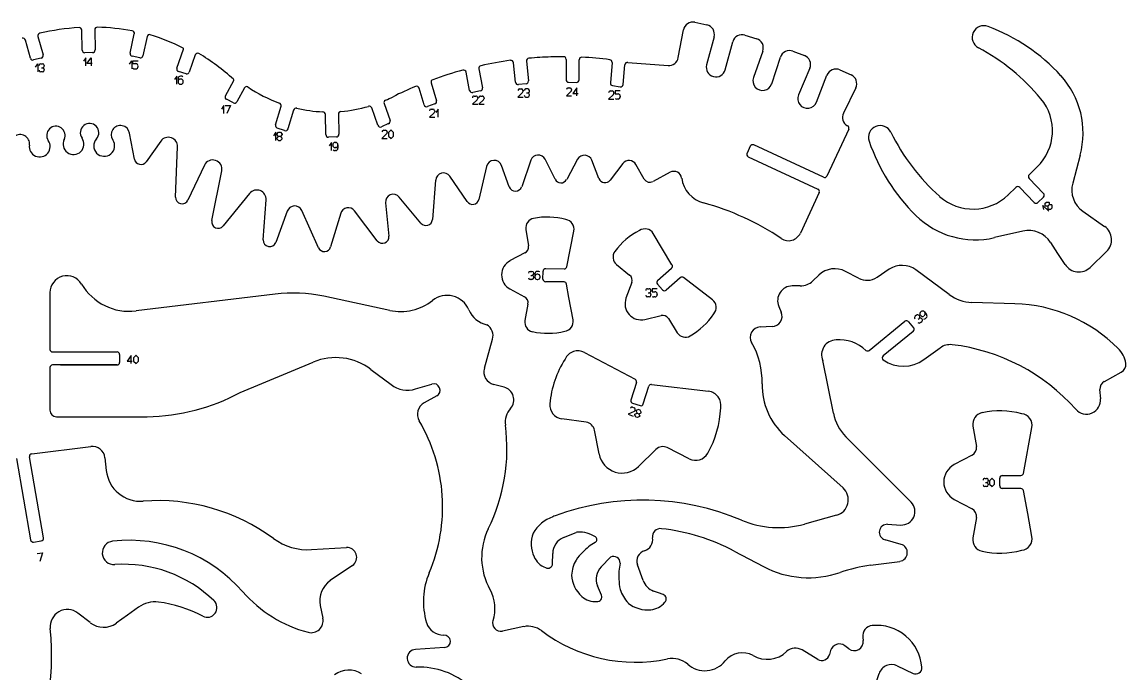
# Model space of a CAD drawing. Extents: x 10726 to 11229, y 401 to 798.
# Drawn here: x 10968.2 to 11222.1, y 643.9 to 794.1 of the extents above; entities that cross this region are included whole.
import ezdxf

# ---------------------------------------------------------------- set-up
doc = ezdxf.new("R2010")
doc.units = 0
doc.header["$MEASUREMENT"] = 0
doc.layers.add('CYAN', color=4, linetype='CONTINUOUS')

msp = doc.modelspace()

# ---------------------------------------------------------------- linework, layer by layer
at = {"layer": 'CYAN'}
for p, q in [((11122.97, 794), (11125.73, 793.4)), ((10970.13, 785.74), (10968.96, 789.92)), ((10971.85, 790.73), (10973.03, 786.49)), ((10982.02, 787.58), (10981.93, 792.2)), ((10984.93, 792.26), (10985.02, 787.63)), ((10993.04, 786.89), (10994.02, 791.36)), ((10996.95, 790.7), (10995.98, 786.28)), ((11119.16, 785.87), (11120.33, 792.23)), ((11127.38, 790.67), (11125.67, 784.21)), ((11134.49, 791.06), (11137.19, 790.22)), ((11003.8, 783.46), (11005.34, 787.82)), ((11129.96, 783.07), (11131.7, 789.53)), ((11138.6, 787.37), (11136.44, 781.27)), ((11145.53, 787.34), (11148.17, 786.37)), ((10972.6, 785.75), (10970.85, 785.32)), ((10982.86, 785.83), (10982.32, 785.03)), ((10984.42, 787.01), (10982.62, 787)), ((10982.86, 783.95), (10982.86, 785.83)), ((10983.13, 784.49), (10984.06, 785.83)), ((10984.06, 785.83), (10984.06, 783.95)), ((10992.88, 784.34), (10993.42, 785.14)), ((10993.42, 785.14), (10993.42, 783.26)), ((10995.28, 785.81), (10993.51, 786.17)), ((10993.68, 784.47), (10993.68, 785.14)), ((10993.68, 785.14), (10994.89, 785.14)), ((11008.05, 786.47), (11006.66, 782.54)), ((11081.72, 780.19), (11081.27, 784.7)), ((11084.24, 785.06), (11084.69, 780.49)), ((11093.36, 785.47), (11093.33, 780.8)), ((11096.33, 780.74), (11096.36, 785.36)), ((11103.92, 784.73), (11103.53, 780.07)), ((11107.58, 784.76), (11116.82, 784.04)), ((11140.64, 779.83), (11142.65, 785.96)), ((10971.3, 783.65), (10971.84, 784.45)), ((10971.84, 784.45), (10971.84, 782.57)), ((10972.51, 784.45), (10972.91, 784.45)), ((10972.91, 782.57), (10972.51, 782.57)), ((10972.64, 783.51), (10972.91, 783.51)), ((10973.31, 784.05), (10973.31, 783.91)), ((10973.31, 783.11), (10973.31, 782.98)), ((10984.33, 784.49), (10983.13, 784.49)), ((10994.36, 784.47), (10993.68, 784.47)), ((10994.09, 783.26), (10994.36, 783.26)), ((10994.89, 783.8), (10994.89, 783.93)), ((11005.92, 782.15), (11004.2, 782.69)), ((11071.16, 778.27), (11070.34, 782.53)), ((11073.24, 783.31), (11074.09, 778.9)), ((11106.5, 779.69), (11106.89, 784.22)), ((11149.43, 783.43), (11146.82, 777.26)), ((11156.33, 783.04), (11158.91, 781.91)), ((11003.81, 781.6), (11003.27, 780.79)), ((11003.81, 779.72), (11003.81, 781.6)), ((11004.08, 781.06), (11004.08, 780.26)), ((11004.83, 781.6), (11004.61, 781.6)), ((11004.75, 780.92), (11004.61, 780.92)), ((11004.61, 779.72), (11004.75, 779.72)), ((11005.28, 780.26), (11005.28, 780.39)), ((11014.96, 777.1), (11016.89, 780.62)), ((11062.31, 780.05), (11063.54, 775.95)), ((11084.15, 779.84), (11082.38, 779.65)), ((11093.93, 780.2), (11095.73, 780.14)), ((11150.93, 775.6), (11153.36, 781.82)), ((11019.35, 778.88), (11017.61, 775.7)), ((11060.69, 774.98), (11059.53, 778.85)), ((11073.64, 778.19), (11071.88, 777.8)), ((11083.31, 777.83), (11082.26, 776.79)), ((11082.65, 778.67), (11083.07, 778.67)), ((11083.46, 778.27), (11083.46, 778.13)), ((11084.54, 778.67), (11084.12, 778.67)), ((11084.27, 777.73), (11084.54, 777.73)), ((11084.93, 778.13), (11084.93, 778.27)), ((11084.93, 777.2), (11084.93, 777.33)), ((11094.47, 778.07), (11093.42, 777.03)), ((11093.42, 777.03), (11094.62, 777.03)), ((11093.81, 778.91), (11094.23, 778.91)), ((11094.62, 778.5), (11094.62, 778.37)), ((11095.82, 778.91), (11094.89, 777.57)), ((11094.89, 777.57), (11096.09, 777.57)), ((11095.82, 777.03), (11095.82, 778.91)), ((11104.22, 777.35), (11103.14, 776.32)), ((11103.56, 778.19), (11103.95, 778.19)), ((11104.04, 779.42), (11105.81, 779.15)), ((11104.34, 777.79), (11104.34, 777.66)), ((11105.81, 778.19), (11104.61, 778.19)), ((11104.61, 778.19), (11104.61, 777.52)), ((11104.61, 777.52), (11105.3, 777.52)), ((11159.99, 778.91), (11157.17, 773.1)), ((11014.65, 774.83), (11014.11, 774.03)), ((11014.65, 772.96), (11014.65, 774.83)), ((11014.92, 774.83), (11016.12, 774.83)), ((11016.81, 775.45), (11015.21, 776.27)), ((11016.12, 774.83), (11015.32, 772.96)), ((11026.52, 770.39), (11027.78, 774.65)), ((11051.46, 775.28), (11052.84, 771.41)), ((11063.17, 775.21), (11061.48, 774.59)), ((11072.87, 776.16), (11071.8, 775.13)), ((11071.8, 775.13), (11073.01, 775.13)), ((11072.21, 777), (11072.61, 777)), ((11073.01, 776.6), (11073.01, 776.47)), ((11074.35, 776.16), (11073.28, 775.13)), ((11073.28, 775.13), (11074.48, 775.13)), ((11073.68, 777), (11074.08, 777)), ((11074.48, 776.6), (11074.48, 776.47)), ((11082.26, 776.79), (11083.46, 776.79)), ((11084.12, 776.79), (11084.54, 776.79)), ((11103.14, 776.32), (11104.34, 776.32)), ((11105.3, 776.32), (11105.03, 776.32)), ((11105.81, 776.99), (11105.81, 776.85)), ((11030.66, 773.79), (11029.37, 769.46)), ((11038.08, 768.13), (11037.98, 772.81)), ((11040.98, 772.87), (11041.08, 768.21)), ((11050.05, 770.29), (11048.63, 774.28)), ((11062.98, 773.19), (11061.91, 772.15)), ((11061.91, 772.15), (11063.12, 772.15)), ((11062.31, 774.03), (11062.71, 774.03)), ((11063.12, 773.63), (11063.12, 773.49)), ((11063.92, 774.03), (11063.38, 773.22)), ((11063.92, 772.15), (11063.92, 774.03)), ((11028.6, 769.06), (11026.9, 769.65)), ((11052.51, 770.66), (11050.86, 769.94)), ((10994.03, 762.49), (10992.91, 768.5)), ((11026.55, 768.67), (11026.01, 767.87)), ((11026.55, 766.8), (11026.55, 768.67)), ((11026.81, 768.27), (11027.22, 768.67)), ((11026.81, 768.14), (11026.81, 768.27)), ((11027.22, 767.73), (11026.81, 768.14)), ((11027.22, 767.73), (11026.81, 767.33)), ((11026.81, 767.33), (11026.81, 767.2)), ((11026.81, 767.2), (11027.22, 766.8)), ((11027.22, 768.67), (11027.62, 768.67)), ((11027.62, 767.73), (11027.22, 767.73)), ((11027.62, 768.67), (11028.02, 768.27)), ((11028.02, 768.14), (11027.62, 767.73)), ((11028.02, 767.33), (11027.62, 767.73)), ((11027.62, 766.8), (11028.02, 767.2)), ((11028.02, 768.27), (11028.02, 768.14)), ((11028.02, 767.2), (11028.02, 767.33)), ((11040.5, 767.6), (11038.7, 767.54)), ((11052.06, 768.31), (11050.99, 767.27)), ((11050.99, 767.27), (11052.2, 767.27)), ((11051.39, 769.15), (11051.79, 769.15)), ((11052.2, 768.75), (11052.2, 768.61)), ((11053, 769.15), (11052.46, 768.61)), ((11052.46, 768.61), (11052.46, 767.81)), ((11052.46, 767.81), (11053.13, 767.27)), ((11053.13, 769.15), (11053, 769.15)), ((11053.67, 768.61), (11053.13, 769.15)), ((11053.13, 767.27), (11053.67, 767.81)), ((11053.67, 767.81), (11053.67, 768.61)), ((11158.37, 769.4), (11153.33, 758.6)), ((11000.13, 766.65), (10996.72, 761.89)), ((11003.51, 753.76), (11003.98, 765.33)), ((11027.22, 766.8), (11027.62, 766.8)), ((11039.4, 766.34), (11038.86, 765.54)), ((11039.4, 764.47), (11039.4, 766.34)), ((11039.67, 765.67), (11039.67, 765.81)), ((11040.33, 764.47), (11040.15, 764.47)), ((11040.2, 766.34), (11040.33, 766.34)), ((11040.33, 765.14), (11040.2, 765.14)), ((11040.87, 765.81), (11040.87, 765)), ((11135.72, 765.46), (11134.97, 763.83)), ((11152.55, 758.31), (11136.53, 765.75)), ((11085.23, 762.24), (11083.13, 756.13)), ((11090.81, 757.86), (11088.53, 762.45)), ((11096, 762.47), (11093.48, 757.81)), ((11100.89, 758.02), (11099.27, 762.25)), ((11135.27, 763.03), (11151.29, 755.59)), ((11211.6, 763.43), (11209.89, 756.95)), ((11010.13, 761.08), (11006.37, 753.06)), ((11011.85, 748.36), (11014.14, 759.76)), ((11075.05, 760.81), (11073.29, 753.22)), ((11080.28, 756.11), (11078.49, 761.02)), ((11106.41, 761.47), (11103.47, 757.65)), ((11111.33, 757.91), (11109.41, 761.27)), ((11117.3, 759.47), (11113.34, 757.33)), ((11199.87, 758.9), (11201.67, 760.64)), ((11063.34, 757.67), (11062.6, 748.58)), ((11070.59, 752.71), (11066.63, 758.54)), ((11203.2, 754.6), (11199.87, 758.05)), ((11020.54, 754.6), (11014.48, 747.12)), ((11151.56, 754.79), (11147.24, 745.45)), ((11195.04, 754.25), (11196.84, 755.99)), ((11195.04, 754.25), (11195.18, 754.38)), ((11197.71, 755.97), (11201.04, 752.52)), ((11023.67, 743.94), (11024.32, 753.11)), ((11051.8, 752.43), (11052.59, 744.76)), ((11059.96, 747.75), (11054.98, 753.76)), ((11201.88, 752.5), (11203.17, 753.75)), ((11203.26, 750.9), (11203.05, 751.84)), ((11203.05, 751.84), (11204.4, 750.52)), ((11203.53, 752.32), (11203.83, 752.6)), ((11203.53, 751.75), (11203.53, 752.32)), ((11203.62, 751.65), (11203.53, 751.75)), ((11204.19, 751.65), (11203.62, 751.65)), ((11203.83, 752.6), (11204.4, 752.6)), ((11204.49, 751.94), (11204.19, 751.65)), ((11204.19, 751.65), (11204.19, 751.09)), ((11204.4, 752.6), (11204.49, 752.5)), ((11204.49, 752.5), (11204.49, 751.94)), ((11205.06, 751.94), (11204.49, 751.94)), ((11205.15, 751.84), (11205.06, 751.94)), ((11205.15, 751.27), (11205.15, 751.84)), ((11029.2, 750.51), (11026.57, 743.32)), ((11036.37, 742.08), (11032.53, 750.63)), ((11041.5, 750.01), (11039.18, 742.27)), ((11049.9, 743.7), (11044.66, 750.59)), ((11204.19, 751.09), (11204.28, 750.99)), ((11204.28, 750.99), (11204.85, 750.99)), ((11204.85, 750.99), (11205.15, 751.27)), ((11212.23, 750.48), (11217.24, 746.98)), ((11084.09, 746.32), (11084.69, 742.49)), ((11093.51, 737.71), (11095.16, 745.94)), ((11115.55, 741.77), (11113.39, 745.37)), ((11198.43, 745.91), (11191.92, 744.41)), ((11117.71, 738.17), (11115.55, 741.77)), ((11206.5, 740.77), (11204.82, 743.33)), ((11083.88, 740.88), (11080.49, 739.11)), ((11208.15, 738.22), (11206.5, 740.77)), ((11217.69, 741.2), (11213.91, 737.56)), ((11085.08, 736.65), (11085.47, 736.65)), ((11086.91, 736.65), (11086.7, 736.65)), ((11088.02, 734.87), (11088.05, 736.67)), ((11088.65, 737.27), (11092.91, 737.22)), ((11104.96, 738.22), (11107.96, 735.79)), ((11114.41, 734.58), (11117.59, 737.41)), ((11160.62, 735.06), (11157.62, 736.65)), ((11167.7, 737.15), (11164.88, 735.27)), ((11181.47, 731.32), (11173.79, 736.99)), ((11085.47, 734.78), (11085.08, 734.78)), ((11085.2, 735.71), (11085.47, 735.71)), ((11085.89, 736.25), (11085.89, 736.11)), ((11085.89, 735.31), (11085.89, 735.18)), ((11086.16, 736.11), (11086.16, 735.31)), ((11086.82, 735.98), (11086.7, 735.98)), ((11086.7, 734.78), (11086.82, 734.78)), ((11087.36, 735.31), (11087.36, 735.44)), ((11092.88, 734.22), (11088.62, 734.27)), ((11108.44, 734.05), (11107.12, 730.46)), ((11119.57, 735.17), (11116.39, 732.33)), ((11127.01, 730.08), (11120.35, 735.2)), ((11151.47, 735.78), (11150.09, 734.46)), ((10974.62, 731.74), (10974.62, 718.69)), ((11026.4, 731.41), (10994.42, 727.54)), ((11080.43, 732.59), (11083.79, 730.75)), ((11094.01, 730.66), (11093.45, 733.73)), ((11112.04, 732.63), (11112.46, 732.63)), ((11112.19, 731.7), (11112.46, 731.7)), ((11112.85, 732.23), (11112.85, 732.1)), ((11114.32, 732.63), (11113.12, 732.63)), ((11113.12, 732.63), (11113.12, 731.96)), ((11113.12, 731.96), (11113.78, 731.96)), ((11114.32, 731.43), (11114.32, 731.29)), ((11115.55, 732.38), (11114.35, 733.73)), ((11147.21, 733.29), (11145.38, 733.29)), ((11052.77, 727.66), (11037.59, 730.91)), ((11084.57, 729.12), (11083.88, 725.31)), ((11094.95, 725.47), (11094.01, 730.66)), ((11112.46, 730.76), (11112.04, 730.76)), ((11112.85, 731.29), (11112.85, 731.16)), ((11113.78, 730.76), (11113.51, 730.76)), ((11196.59, 729.19), (11186.72, 729.49)), ((11111.47, 725.59), (11115.19, 726.48)), ((11142.29, 728.59), (11142.86, 727.25)), ((11173.97, 726.55), (11173.67, 726.3)), ((11174.63, 726.38), (11174.54, 726.49)), ((11174.93, 726.45), (11174.84, 726.55)), ((11174.93, 727.31), (11175.02, 727.39)), ((11175.77, 726.46), (11175.68, 726.37)), ((11175.77, 727.31), (11176.28, 726.69)), ((11116.87, 725.8), (11118.91, 722.52)), ((11140.76, 723.94), (11138, 723.83)), ((11163.08, 718.45), (11171.3, 725.15)), ((11172.14, 725.06), (11173.28, 723.67)), ((11174.36, 725.65), (11174.57, 725.82)), ((11174.84, 724.84), (11175.17, 725.09)), ((11175.23, 725.66), (11175.14, 725.76)), ((11176.19, 725.93), (11176.04, 725.82)), ((11173.19, 722.82), (11166.29, 717.19)), ((11074.55, 714.32), (11076.44, 721)), ((11175.68, 716.33), (11179.4, 719.03)), ((10975.22, 718.09), (10990.04, 718.09)), ((10977.01, 718.09), (10990.04, 718.09)), ((10990.64, 717.49), (10990.64, 715.69)), ((10993.28, 717.3), (10992.35, 715.96)), ((10993.28, 715.42), (10993.28, 717.3)), ((10994.36, 717.3), (10993.82, 716.76)), ((10993.82, 716.76), (10993.82, 715.96)), ((10994.48, 717.3), (10994.36, 717.3)), ((10995.02, 716.76), (10994.48, 717.3)), ((10995.02, 715.96), (10995.02, 716.76)), ((11097.59, 717.97), (11103.41, 714.88)), ((11154.89, 703.99), (11152.43, 716.1)), ((10974.62, 714.49), (10974.62, 704.68)), ((10990.04, 715.09), (10975.22, 715.09)), ((10977.01, 715.09), (10990.04, 715.09)), ((10992.35, 715.96), (10993.55, 715.96)), ((10993.82, 715.96), (10994.48, 715.42)), ((10994.48, 715.42), (10995.02, 715.96)), ((11018.39, 708.77), (11035.16, 715.75)), ((11048.45, 714.05), (11053.07, 710.56)), ((11103.41, 714.88), (11109.24, 711.8)), ((11109.53, 711.09), (11108.25, 707.02)), ((11217.17, 711.31), (11221.07, 713.43)), ((11058.74, 709.56), (11062.43, 710.7)), ((11079.08, 709.98), (11076.68, 710.6)), ((11111.11, 706.12), (11112.39, 710.19)), ((11113.03, 710.61), (11126.12, 709.03)), ((11216.33, 707.33), (11216.15, 709.45)), ((11063.6, 707.95), (11060.7, 706.37)), ((11108.65, 706.27), (11110.36, 705.73)), ((11108.97, 704.35), (11107.61, 703.74)), ((11107.61, 703.74), (11108.75, 703.32)), ((11108.63, 705.36), (11109.01, 705.22)), ((11109.13, 703.61), (11109.18, 703.74)), ((11109.37, 703.09), (11109.13, 703.61)), ((11109.18, 703.74), (11109.7, 703.98)), ((11109.25, 704.71), (11109.2, 704.58)), ((11109.5, 704.62), (11109.46, 704.49)), ((11109.46, 704.49), (11109.7, 703.98)), ((11110.02, 704.86), (11109.5, 704.62)), ((11109.7, 703.98), (11110.07, 703.84)), ((11110.39, 704.72), (11110.02, 704.86)), ((11110.07, 703.84), (11110.59, 704.08)), ((11110.07, 703.84), (11110.31, 703.32)), ((11110.63, 704.2), (11110.39, 704.72)), ((11110.59, 704.08), (11110.63, 704.2)), ((10976.12, 703.18), (10996.97, 703.18)), ((11097.98, 701.89), (11092.38, 702.67)), ((11109.75, 702.96), (11109.37, 703.09)), ((11110.27, 703.2), (11109.75, 702.96)), ((11110.31, 703.32), (11110.27, 703.2)), ((11186.95, 701.01), (11187.73, 696.33)), ((11100.93, 694.59), (11099.89, 700.07)), ((11143.61, 698.83), (11157.05, 686.77)), ((11165.19, 691.04), (11157.68, 698.58)), ((11198.56, 690.13), (11200.51, 700.68)), ((10970.41, 694.6), (10984, 696.31)), ((11121.67, 693.49), (11116.63, 696.05)), ((10966.93, 693.59), (10970.17, 674.79)), ((10973.14, 675.31), (10969.9, 693.91)), ((10987.24, 693.74), (10987.42, 692.27)), ((11114.02, 695.65), (11110.03, 691.74)), ((11186.74, 694.35), (11182.63, 692.14)), ((10987.42, 692.27), (10987.57, 690.8)), ((11172.71, 683.51), (11165.19, 691.04)), ((11189.65, 688.95), (11190.07, 688.95)), ((11190.46, 688.55), (11190.46, 688.42)), ((11191.27, 688.95), (11190.73, 688.42)), ((11190.73, 688.42), (11190.73, 687.61)), ((11191.39, 688.95), (11191.27, 688.95)), ((11191.93, 688.42), (11191.39, 688.95)), ((11191.93, 687.61), (11191.93, 688.42)), ((11193.1, 687.24), (11193.1, 689.04)), ((11193.7, 689.64), (11197.96, 689.64)), ((11190.07, 687.08), (11189.65, 687.08)), ((11189.8, 688.02), (11190.07, 688.02)), ((11190.46, 687.61), (11190.46, 687.48)), ((11190.73, 687.61), (11191.39, 687.08)), ((11191.39, 687.08), (11191.93, 687.61)), ((11197.96, 686.64), (11193.7, 686.64)), ((11199.53, 680.88), (11198.56, 686.15)), ((11182.63, 684.14), (11186.74, 681.93)), ((11200.51, 675.6), (11199.53, 680.88)), ((11155.55, 680.48), (11148.17, 678.43)), ((11167.31, 678.4), (11170.34, 678.23)), ((11187.73, 679.95), (11186.95, 675.27)), ((11092.76, 675.35), (11095.64, 676.5)), ((10970.86, 674.3), (10972.63, 674.61)), ((11034.79, 672.56), (11042.8, 673.03)), ((11170.4, 673.78), (11166.71, 674.85)), ((10971.67, 671.65), (10972.87, 671.8)), ((10972.87, 671.8), (10972.3, 669.84)), ((11090.24, 669.32), (11090.27, 671.7)), ((11101.4, 668.59), (11103.56, 670.81)), ((11132.03, 672.23), (11138.78, 668.65)), ((11044.21, 668.94), (11039.11, 665.43)), ((11111.06, 665.45), (11109.77, 669.1)), ((11163.41, 668.97), (11170.13, 669.87)), ((11101.49, 662.05), (11100.56, 664.24)), ((11114.6, 662.62), (11113.46, 663.02)), ((11115.71, 662.22), (11114.6, 662.62)), ((10983.88, 655.75), (10981.06, 657.95)), ((10995.01, 659.33), (10992.45, 657.48)), ((11036.8, 659.69), (11037.4, 656.76)), ((10992.45, 657.48), (10989.88, 655.64)), ((11083.61, 654.83), (11078.69, 653.82)), ((11158.37, 649.72), (11157.44, 650.43)), ((11161.58, 652.36), (11161.67, 651.63)), ((11065.4, 650.01), (11058.71, 649.59)), ((11151.26, 647.29), (11147.63, 649.46)), ((11154.2, 649.31), (11153.96, 648.41)), ((11169.53, 645.81), (11173.16, 644.08)), ((11164.46, 641.31), (11165.36, 644.03))]:
    msp.add_line(p, q, dxfattribs=at)
for centre, radius, start, end in [((10984.39, 740.3), 52.58, 93.3687, 103.3026), ((10981.33, 792.19), 0.6, 0.8292, 92.8311), ((10985.52, 792.27), 0.59, 86.9724, 181.0568), ((10984.4, 740.3), 52.56, 79.9802, 88.7393), ((11122.5, 791.85), 2.2, 77.6516, 170.0286), ((11125.25, 791.25), 2.21, 344.6236, 77.5065), ((11189.47, 790.52), 2.7, 69.3681, 241.9553), ((11175.04, 752.3), 43.55, 42.4787, 69.3205), ((10968.39, 789.75), 0.601, 15.6189, 107.699), ((10972.43, 790.88), 0.6, 103.339, 195.146), ((10993.44, 791.48), 0.6, 348.4343, 79.6124), ((10997.54, 790.57), 0.601, 75.3672, 167.381), ((10981.57, 741.12), 52.56, 63.2334, 72.1393), ((11133.83, 788.96), 2.2, 72.5426, 165.221), ((11136.51, 788.12), 2.21, 340.1972, 72.3063), ((10982.62, 787.6), 0.6, 181.1513, 270.0075), ((10984.41, 787.63), 0.611, 270.988, 0.1461), ((11005.15, 787.88), 0.199, 341.6714, 63.1568), ((11144.75, 785.28), 2.21, 69.3469, 161.8572), ((11165.58, 745.76), 48.04, 39.6359, 61.9013), ((10970.72, 785.91), 0.605, 196.1909, 283.2987), ((10972.46, 786.32), 0.593, 283.7378, 16.1257), ((10993.63, 786.76), 0.604, 167.7738, 258.6089), ((10995.39, 786.41), 0.602, 259.3865, 347.5366), ((11008.62, 786.28), 0.601, 68.3031, 160.7496), ((10981.54, 741.9), 52.58, 47.8241, 58.7185), ((11092.56, 699.06), 87.02, 97.9191, 102.5188), ((11080.66, 784.64), 0.607, 5.8024, 98.1024), ((11084.84, 785.12), 0.603, 95.7113, 185.7095), ((11092.5, 698.87), 87.19, 91.753, 95.0793), ((11092.5, 698.88), 87.19, 89.8285, 91.7526), ((11092.76, 785.47), 0.6, 0.0008, 90.0008), ((11096.96, 785.36), 0.6, 87.1709, 180.0341), ((11092.49, 698.84), 87.23, 82.809, 87.0435), ((11103.32, 784.8), 0.595, 354.0681, 82.0829), ((11107.48, 784.17), 0.595, 80.5927, 175.5011), ((11116.97, 786.26), 2.22, 265.9731, 349.8074), ((11147.39, 784.29), 2.21, 336.9439, 69.453), ((10972.51, 784.05), 0.402, 90.0013, 180.0013), ((10972.51, 782.98), 0.402, 180, 270), ((10972.91, 784.05), 0.402, 0, 90), ((10972.91, 783.91), 0.402, 269.9987, 359.9987), ((10972.91, 783.11), 0.402, 0.0013, 90.0013), ((10972.91, 782.98), 0.402, 269.9987, 359.9987), ((10994.05, 783.82), 0.553, 228.8968, 273.9778), ((10994.35, 783.94), 0.536, 359.8391, 89.8391), ((10994.35, 783.8), 0.536, 270.1609, 0.1609), ((11004.37, 783.26), 0.6, 161.0034, 253.7206), ((11006.1, 782.73), 0.597, 253.2586, 341.3509), ((11092.49, 698.93), 87.12, 105.2379, 110.0155), ((11069.76, 782.41), 0.596, 11.015, 106.0518), ((11073.83, 783.42), 0.597, 102.2718, 191.1469), ((11127.81, 783.65), 2.22, 165.3734, 344.8635), ((11155.42, 781.01), 2.22, 65.93, 158.4686), ((11004.61, 781.06), 0.535, 90.16, 180.1619), ((11004.61, 780.39), 0.534, 90, 180), ((11004.61, 780.26), 0.534, 180, 270), ((11004.75, 780.39), 0.535, 0.159, 90.1609), ((11004.75, 780.26), 0.535, 269.84, 359.84), ((11004.85, 781.08), 0.523, 47.7816, 92.6198), ((11016.72, 780.71), 0.198, 333.1819, 49.4379), ((11062.88, 780.23), 0.594, 110.4572, 197.1652), ((11082.32, 780.25), 0.603, 185.7104, 275.7104), ((11084.09, 780.43), 0.598, 275.3249, 5.3249), ((11093.94, 780.81), 0.609, 180.8587, 269.1413), ((11095.74, 780.74), 0.591, 269.138, 359.9955), ((11104.12, 780), 0.594, 173.956, 262.1969), ((11105.89, 779.74), 0.604, 261.6368, 355.3768), ((11138.53, 780.53), 2.22, 160.4872, 341.6638), ((11158, 779.89), 2.21, 333.6526, 65.945), ((11192.69, 768.52), 19.59, 344.9404, 42.3564), ((11015.49, 776.8), 0.607, 151.0473, 242.3129), ((11019.87, 778.59), 0.597, 64.3768, 151.0319), ((11038.77, 806.37), 33.01, 235.6234, 249.876), ((11092.46, 698.94), 87.1, 112.788, 116.539), ((11058.96, 778.69), 0.598, 16.3056, 113.3137), ((11071.75, 778.39), 0.603, 191.3323, 282.2849), ((11073.5, 778.78), 0.603, 283.6217, 11.0552), ((11082.65, 778.27), 0.396, 90.8678, 180.8678), ((11083.06, 778.27), 0.396, 359.1322, 89.1322), ((11083.05, 778.14), 0.406, 309.032, 358.2911), ((11084.12, 778.27), 0.396, 90.8678, 180.8678), ((11084.12, 777.19), 0.396, 179.1322, 269.1322), ((11084.53, 778.27), 0.396, 359.1322, 89.1322), ((11084.53, 778.13), 0.396, 270.869, 0.8691), ((11084.53, 777.33), 0.396, 359.1322, 89.1322), ((11084.53, 777.19), 0.396, 270.8678, 0.8678), ((11093.81, 778.51), 0.396, 90.8678, 180.8678), ((11094.22, 778.51), 0.396, 359.1322, 89.1322), ((11094.21, 778.38), 0.409, 309.2767, 358.4925), ((11103.55, 777.78), 0.411, 88.7447, 178.7472), ((11103.94, 777.8), 0.396, 359.1297, 89.1322), ((11103.94, 777.64), 0.392, 313.8186, 3.3575), ((11105.28, 777), 0.524, 358.5228, 88.5228), ((11148.86, 776.4), 2.22, 157.177, 338.6444), ((11017.08, 775.98), 0.601, 243.2894, 331.3715), ((11027.21, 774.82), 0.594, 343.4034, 70.2927), ((11038.78, 806.38), 33.02, 274.7815, 286.0373), ((11048.07, 774.08), 0.594, 19.7082, 106.598), ((11052.02, 775.49), 0.594, 113.7681, 200.2778), ((11038.73, 806.3), 32.96, 293.3335, 296.7118), ((11061.27, 775.16), 0.608, 197.2644, 290.3029), ((11062.96, 775.77), 0.604, 290.368, 16.5008), ((11072.2, 776.6), 0.4, 89.7848, 179.7874), ((11072.61, 776.6), 0.4, 0.2126, 90.2152), ((11072.61, 776.47), 0.402, 310.4922, 0.0277), ((11073.68, 776.6), 0.4, 89.7848, 179.7874), ((11074.08, 776.6), 0.4, 0.2126, 90.2152), ((11074.08, 776.46), 0.403, 311.1194, 0.3331), ((11104.98, 776.89), 0.575, 229.6401, 274.7224), ((11105.28, 776.84), 0.524, 271.4772, 1.4772), ((11193.61, 769.01), 11.62, 313.9286, 39.5366), ((11031.23, 773.62), 0.596, 76.4977, 163.5626), ((11038.76, 806.37), 33.01, 257.0612, 267.6374), ((11037.39, 772.79), 0.594, 1.447, 88.5548), ((11041.58, 772.88), 0.603, 94.8108, 180.808), ((11062.31, 773.63), 0.402, 90, 180), ((11062.71, 773.63), 0.402, 0, 90), ((11062.72, 773.49), 0.401, 310.4159, 359.6749), ((11159.13, 772.11), 2.2, 153.511, 241.8328), ((10975.98, 767.96), 2.12, 333.7244, 214.4533), ((10983.73, 768.57), 2.13, 318.1639, 215.3216), ((10990.83, 768.11), 2.12, 10.5782, 214.4068), ((11027.1, 770.21), 0.599, 163.1186, 251.3044), ((11028.8, 769.63), 0.601, 251.4127, 343.4944), ((11050.62, 770.49), 0.602, 199.45, 293.6926), ((11052.27, 771.21), 0.606, 293.6763, 18.8251), ((11157.81, 769.64), 0.608, 336.3162, 61.8712), ((11165.62, 767.5), 2.7, 26.1201, 198.7271), ((10967.78, 766.02), 2.12, 351.9564, 128.9207), ((10980.03, 765.95), 2.4, 153.5208, 35.3279), ((10987.1, 765.54), 2.4, 137.9228, 34.7711), ((11001.86, 765.41), 2.12, 357.8228, 144.319), ((11038.68, 768.14), 0.6, 180.8485, 271.7085), ((11040.48, 768.2), 0.6, 271.7286, 0.8687), ((11051.39, 768.75), 0.402, 90.0013, 180.0013), ((11051.79, 768.75), 0.402, 359.9987, 89.9987), ((11051.8, 768.61), 0.401, 310.4149, 359.6759), ((11211.15, 789.81), 48, 206.1061, 228.375), ((10972.26, 765.4), 2.4, 172.0827, 34.5351), ((11040.2, 765.81), 0.535, 90.16, 180.16), ((11040.2, 765.67), 0.535, 179.84, 269.84), ((11040.11, 765.02), 0.553, 229.374, 274.017), ((11040.33, 765.81), 0.537, 0.0009, 90.0009), ((11040.33, 765.67), 0.537, 269.9991, 359.9991), ((11040.34, 765), 0.535, 269.8381, 359.84), ((11136.26, 765.2), 0.605, 64.3225, 154.8252), ((11204.27, 780.59), 43.51, 198.7076, 225.5465), ((10995.51, 762.76), 1.5, 190.3929, 324.4683), ((11012.06, 760.17), 2.13, 348.6883, 154.8792), ((11076.8, 760.41), 1.8, 19.9126, 167.0722), ((11086.92, 761.65), 1.79, 26.3668, 160.9157), ((11097.58, 761.6), 1.8, 20.912, 151.4252), ((11107.84, 760.37), 1.8, 29.7074, 142.6266), ((11135.51, 763.58), 0.601, 155.4735, 245.7338), ((11065.14, 757.52), 1.8, 34.1337, 175.5077), ((11118.15, 757.88), 1.8, 7.9078, 118.2346), ((11092.15, 758.53), 1.51, 206.5855, 331.3546), ((11102.28, 758.55), 1.49, 201.0767, 322.5139), ((11112.63, 758.65), 1.5, 209.6489, 298.2112), ((11126.78, 759.07), 6.9, 187.8905, 254.8973), ((11152.79, 758.84), 0.592, 245.7758, 335.1405), ((11200.3, 758.48), 0.6, 135, 225), ((11215.69, 755.39), 6.01, 164.9322, 234.8292), ((11022.2, 753.25), 2.13, 356.0254, 140.9217), ((11053.6, 752.61), 1.8, 39.6443, 185.8099), ((11081.7, 756.62), 1.51, 199.8527, 340.9917), ((11151.02, 755.05), 0.599, 333.7574, 63.4986), ((11186.98, 762.6), 11.61, 228.3639, 313.9886), ((11197.27, 755.54), 0.615, 44.0126, 134.0114), ((11202.76, 754.19), 0.601, 312.9775, 42.9763), ((11005.01, 753.7), 1.5, 177.7187, 334.7181), ((11030.89, 749.9), 1.8, 23.9541, 160.1734), ((11071.83, 753.56), 1.5, 214.4383, 346.9544), ((11109.25, 694.52), 59.98, 55.9569, 74.7978), ((11201.47, 752.93), 0.594, 223.9767, 313.9767), ((11043.23, 749.5), 1.8, 37.2281, 163.5443), ((11089, 733.29), 15.86, 74.3911, 101.4354), ((11187.53, 763.51), 19.6, 225.529, 282.9439), ((11013.32, 748.06), 1.5, 168.4423, 321.017), ((11061.11, 748.7), 1.5, 219.8844, 355.0608), ((11086.28, 746.66), 2.21, 100.895, 188.6806), ((11092.99, 746.37), 2.21, 348.8115, 82.7583), ((11215.08, 743.9), 3.76, 313.9946, 54.9118), ((11051.1, 744.61), 1.5, 217.378, 5.7384), ((11117.39, 731.86), 15.89, 116.713, 143.7513), ((11111.5, 744.24), 2.2, 30.8206, 124.8858), ((11144.51, 746.72), 3.01, 235.9725, 334.977), ((11199.78, 740.05), 6.01, 33.0483, 102.9782), ((11025.17, 743.84), 1.5, 176.2259, 339.7226), ((11037.74, 742.7), 1.5, 204.4139, 343.4088), ((11083.17, 742.25), 1.54, 297.596, 9.018), ((11082.21, 735.84), 3.69, 117.6442, 179.544), ((11106.35, 739.94), 2.21, 143.4268, 231.2138), ((11085.09, 736.25), 0.396, 90.8678, 180.8678), ((11085.48, 736.24), 0.411, 1.2553, 91.2528), ((11086.7, 736.11), 0.539, 89.8409, 179.839), ((11086.93, 736.15), 0.501, 46.8624, 92.0261), ((11088.65, 736.67), 0.597, 89.7105, 179.7122), ((11092.92, 737.83), 0.603, 269.1753, 348.4942), ((11117.2, 737.86), 0.601, 311.4271, 30.5348), ((11155.14, 731.96), 5.3, 62.1325, 133.9162), ((11170.63, 732.72), 5.31, 53.5304, 123.5349), ((11211.3, 740.27), 3.76, 213.0578, 313.9868), ((10978.52, 731.74), 3.9, 30.5624, 179.9919), ((11082.21, 735.83), 3.7, 179.3331, 241.2769), ((11085.09, 735.17), 0.396, 179.1322, 269.1322), ((11085.48, 736.12), 0.411, 268.7472, 358.7472), ((11085.48, 735.3), 0.411, 1.2553, 91.2528), ((11085.48, 735.19), 0.411, 268.7472, 358.7447), ((11086.7, 735.44), 0.539, 89.8409, 179.839), ((11086.7, 735.31), 0.537, 180.32, 270.32), ((11086.82, 735.44), 0.539, 0.161, 90.1591), ((11086.82, 735.31), 0.537, 269.68, 359.68), ((11088.62, 734.87), 0.603, 179.715, 269.715), ((11092.87, 733.63), 0.591, 9.6653, 88.737), ((11106.99, 734.59), 1.55, 339.717, 51.1275), ((11114.81, 734.12), 0.601, 130.8626, 221.0527), ((11119.98, 734.71), 0.613, 52.453, 131.5121), ((11147.2, 737.46), 4.17, 270.1587, 313.9575), ((11162.57, 738.75), 4.17, 242.1021, 303.5423), ((10992.88, 740.22), 12.78, 210.5716, 276.9142), ((11030.48, 697.71), 33.95, 77.9114, 96.9002), ((11112.05, 732.24), 0.396, 90.869, 180.8691), ((11112.46, 732.24), 0.396, 359.1297, 89.1322), ((11112.46, 732.09), 0.396, 270.8678, 0.8678), ((11112.46, 731.3), 0.396, 359.1297, 89.1322), ((11113.79, 731.43), 0.537, 0.319, 90.3209), ((11116, 732.78), 0.595, 221.7288, 311.73), ((11145.39, 729.91), 3.38, 90.2646, 203.1346), ((11187, 738.79), 9.3, 233.4959, 268.2452), ((11055.27, 739.3), 11.91, 257.9029, 308.277), ((11065.98, 725.72), 5.39, 22.8187, 128.2732), ((11083.05, 729.39), 1.55, 349.8539, 61.3187), ((11110.6, 729.19), 3.7, 159.9294, 221.8756), ((11112.05, 731.15), 0.395, 179.346, 269.346), ((11112.46, 731.15), 0.395, 270.6553, 0.6527), ((11113.48, 731.3), 0.539, 228.8605, 273.7386), ((11113.79, 731.3), 0.537, 269.68, 359.68), ((11125.67, 728.34), 2.21, 318.3392, 52.3291), ((11195.53, 694.25), 34.96, 44.8626, 88.2759), ((11076.31, 730.06), 5.82, 202.7768, 258.1657), ((11110.61, 729.18), 3.7, 221.6495, 283.5668), ((11115.56, 724.97), 1.55, 32.219, 103.6505), ((11114.02, 735.61), 15.91, 299.6133, 326.6619), ((11140.66, 726.32), 2.38, 272.2504, 22.9953), ((11173.92, 725.98), 0.404, 129.1245, 218.7948), ((11174.22, 726.23), 0.404, 38.8244, 129.1582), ((11174.31, 726.13), 0.401, 308.9286, 38.9267), ((11175.26, 726.89), 0.536, 128.1846, 218.1858), ((11175.34, 726.78), 0.533, 218.8354, 308.8366), ((11175.35, 726.98), 0.533, 38.811, 128.8609), ((11175.44, 726.88), 0.536, 308.1601, 38.2074), ((11175.85, 726.35), 0.537, 308.3095, 38.0609), ((11073.55, 721.81), 3, 344.3618, 58.4297), ((11086.06, 724.92), 2.21, 169.9855, 257.8304), ((11092.79, 725.07), 2.2, 276.4026, 10.413), ((11138.08, 721.45), 2.39, 92.0911, 209.9636), ((11171.67, 724.68), 0.598, 39.4004, 129.1799), ((11174.58, 725.15), 0.404, 218.8246, 309.158), ((11174.82, 725.5), 0.405, 38.9911, 128.9911), ((11174.91, 725.4), 0.403, 308.9604, 38.9588), ((11175.66, 726.21), 0.547, 268.5949, 313.477), ((11089.07, 738.29), 15.91, 257.3801, 284.4219), ((11120.78, 723.7), 2.21, 212.1805, 299.9109), ((11172.81, 723.29), 0.6, 308.8155, 39.0389), ((10975.22, 718.69), 0.6, 180, 270), ((11120.45, 711.21), 18, 358.5791, 30.1488), ((11155.51, 717.48), 3.38, 90.9568, 204.1289), ((11156.17, 711.87), 9.02, 46.9325, 94.5098), ((11181.69, 715.85), 3.92, 83.2306, 125.894), ((11176.9, 675.05), 45.01, 41.5316, 83.2971), ((11216.18, 714.56), 6, 8.6317, 46.4737), ((10990.04, 717.49), 0.6, 360, 90), ((11040.33, 703.34), 13.45, 52.8216, 112.5911), ((11112.73, 704), 23.23, 147.5911, 174.6384), ((11096.06, 715.13), 3.22, 61.7896, 155.7719), ((11162.71, 718.9), 0.586, 229.4896, 309.1371), ((11166.66, 716.72), 0.6, 128.862, 234.73), ((11170.93, 722.89), 8.09, 235.2843, 305.9276), ((10975.22, 714.49), 0.6, 90, 180), ((10990.04, 715.69), 0.6, 270, 0), ((11077.44, 713.5), 3, 164.1491, 255.4), ((11220.1, 715.22), 2.04, 298.4952, 6.8284), ((11108.95, 711.27), 0.6, 342.6766, 62.0107), ((11218.07, 709.6), 1.93, 118.0168, 184.2689), ((10996.29, 749.67), 46.5, 270.8453, 298.3874), ((11056.88, 715.58), 6.3, 232.8078, 287.1488), ((11062.88, 709.27), 1.5, 298.67, 107.4104), ((11078.32, 707.08), 3, 318.077, 75.3085), ((11112.96, 710.01), 0.601, 83.4285, 162.581), ((11125.75, 705.83), 3.22, 349.4091, 83.3537), ((11153.95, 710.38), 15.5, 178.5911, 228.174), ((11062.15, 703.74), 3, 118.7739, 210.2719), ((11092.81, 705.86), 3.22, 174.3448, 262.1943), ((11108.82, 706.84), 0.6, 162.6036, 252.8756), ((11110.54, 706.3), 0.599, 252.3803, 342.7407), ((11213.05, 707.06), 3.28, 221.507, 4.6586), ((10976.12, 704.68), 1.5, 179.9997, 269.9997), ((11084.13, 701.89), 4.79, 138.3398, 187.6442), ((11108.5, 704.98), 0.402, 69.9452, 159.9452), ((11108.83, 704.72), 0.4, 290.7681, 339.9594), ((11108.87, 704.85), 0.402, 339.9433, 69.9457), ((11105.71, 706.2), 23.23, 330.5755, 357.6207), ((11164.79, 705.67), 10.05, 189.6321, 224.9117), ((11189.6, 701.47), 2.7, 101.9493, 189.755), ((11193.11, 685.02), 19.51, 74.9902, 102.0325), ((11197.85, 701.18), 2.71, 349.2465, 83.2402), ((11025.95, 682.44), 39, 3.7779, 30.4736), ((11037.73, 695.84), 42.01, 333.9101, 7.4035), ((11097.67, 699.65), 2.26, 10.716, 82.1417), ((10984.36, 693.43), 2.9, 6.1214, 97.1436), ((11115.6, 694.04), 2.26, 63.0317, 134.5006), ((11185.85, 696.03), 1.9, 297.7946, 9.2142), ((10970.49, 694.01), 0.597, 97.4702, 190.0659), ((11106.24, 695.59), 5.4, 190.7103, 252.6386), ((11123.13, 696.36), 3.22, 243.0737, 330.8774), ((10995.48, 691.65), 7.95, 186.0955, 274.2297), ((11106.25, 695.59), 5.4, 252.5296, 314.4932), ((11184.76, 688.14), 4.53, 118.0737, 179.9858), ((11189.65, 688.56), 0.396, 90.869, 180.8691), ((11190.06, 688.56), 0.396, 359.1309, 89.131), ((11190.06, 688.41), 0.396, 270.869, 0.8691), ((11193.7, 689.04), 0.6, 90, 180.0017), ((11197.96, 690.25), 0.606, 269.466, 348.5491), ((11154.58, 684.03), 3.69, 285.2634, 47.9146), ((11184.76, 688.14), 4.53, 180.0041, 241.9362), ((11189.65, 687.47), 0.396, 179.1322, 269.1322), ((11190.06, 687.62), 0.396, 359.1322, 89.1322), ((11190.06, 687.47), 0.396, 270.8678, 0.8678), ((11193.7, 687.24), 0.6, 180, 270), ((11197.96, 686.03), 0.608, 11.2773, 90.3616), ((10999.43, 638.83), 45.02, 53.7783, 94.2915), ((11025.95, 682.44), 39, 337.0667, 3.7779), ((11111, 625.43), 58.51, 67.1986, 110.1617), ((11170.51, 681.33), 3.1, 266.8327, 44.7713), ((11185.85, 680.25), 1.9, 350.7858, 62.2054), ((11093.49, 671.73), 9, 110.7638, 149.1006), ((11094.98, 668.9), 12.18, 109.8878, 112.6136), ((11142.26, 699.8), 22.17, 247.2087, 285.4467), ((11167.21, 676.59), 1.81, 86.8604, 253.9322), ((11089.02, 670.74), 15.1, 154.0038, 209.1914), ((11092.38, 673.89), 7.05, 159.5991, 204.8378), ((11096.14, 675.24), 1.36, 92.2829, 111.8035), ((11096.37, 669.68), 6.92, 57.383, 92.382), ((11099.69, 674.89), 0.752, 298.3531, 56.3087), ((11115.03, 675.61), 1.8, 81.7409, 189.0953), ((11110.14, 630.95), 46.73, 62.0656, 83.6714), ((11197.85, 675.1), 2.7, 276.7368, 10.723), ((10970.76, 674.89), 0.598, 189.6748, 279.6765), ((10972.54, 675.21), 0.608, 278.6487, 8.6487), ((10989.34, 671.82), 2.69, 96.4031, 273.8353), ((10992.95, 640.21), 34.5, 41.0304, 96.5096), ((11034, 686.03), 13.49, 233.7829, 273.3595), ((11042.94, 670.79), 2.25, 304.6452, 93.38), ((11094.25, 671.66), 3.98, 112.028, 179.4276), ((11105.94, 663.8), 11.98, 119.5051, 136.9262), ((11110.59, 674.88), 2.69, 287.197, 9.4101), ((11169.85, 671.86), 2, 277.8677, 74.2419), ((11189.6, 674.82), 2.7, 170.2782, 258.071), ((11090.12, 672.7), 4.51, 203.1043, 250.891), ((11105.51, 663.27), 12.04, 133.6569, 145.0784), ((11104.28, 669.5), 1.49, 356.689, 119.1331), ((11112.11, 669.93), 2.49, 106.9652, 199.477), ((11193.11, 691.26), 19.51, 257.9654, 285.0118), ((10991.55, 639.2), 30, 46.105, 93.8792), ((11089.18, 669.35), 1.06, 239.8725, 358.1636), ((11103.54, 665.88), 8.99, 151.5399, 174.8803), ((11104.24, 665.79), 4, 135.3818, 202.7737), ((11117.47, 666.72), 12, 167.029, 184.4493), ((11149.13, 688.3), 22.21, 242.2125, 289.0782), ((11168.28, 632.59), 36.7, 97.6347, 108.9119), ((11042.29, 660.81), 5.6, 124.5515, 191.6188), ((11077.51, 660.62), 16.99, 157.0584, 196.668), ((11101.62, 667.09), 7.04, 183.3225, 228.5591), ((11117.49, 665.95), 11.99, 180.7902, 192.2085), ((11114.81, 666.76), 3.97, 199.1394, 250.0778), ((11041.61, 682.54), 29.99, 221.008, 255.2618), ((11067.98, 659.01), 9, 341.9764, 29.0449), ((11114.3, 666.28), 8.99, 198.533, 221.8711), ((10998.76, 654.13), 6.41, 82.675, 125.752), ((10995.72, 630.69), 30.04, 62.1019, 82.623), ((11010.81, 659.21), 2.23, 242.2786, 46.2388), ((11100.04, 665.1), 4.51, 226.8624, 274.6906), ((11100.52, 661.65), 1.05, 264.0124, 22.248), ((11112.07, 665.77), 7.08, 230.8898, 276.1349), ((11112.49, 663.21), 4.49, 274.2654, 322.0744), ((11115.34, 661.24), 1.05, 311.4681, 69.619), ((10978.62, 654.81), 3.97, 52.1253, 185.9701), ((10986.96, 659.71), 5.02, 232.2297, 305.7078), ((11034.69, 656.21), 2.77, 255.1884, 11.4499), ((11065.22, 657.06), 4.2, 198.1673, 270.0191), ((11078.31, 655.66), 1.87, 162.1676, 281.7357), ((11164.74, 644.64), 10.49, 4.6958, 95.3214), ((10915, 648.11), 60, 332.2502, 6.0177), ((11065.3, 651.43), 1.43, 274.0345, 93.193), ((11084.62, 649.89), 5.04, 52.91, 101.5475), ((11109.37, 682.64), 36.01, 232.9286, 281.7557), ((11164, 652.67), 2.43, 95.3001, 187.2885), ((11156.19, 648.8), 2.06, 52.6852, 165.6115), ((11159.63, 651.36), 2.06, 232.5634, 7.3522), ((11058.84, 647.56), 2.04, 93.5018, 271.5576), ((11133.89, 643.78), 5.03, 60.6391, 141.3076), ((11139.59, 653.92), 6.61, 240.6145, 312.8695), ((11146.11, 646.9), 2.98, 59.3517, 132.8382), ((11152.19, 648.87), 1.83, 239.3849, 345.6382), ((11059.39, 627.53), 18, 48.7717, 91.5863), ((11117.79, 642.16), 5.35, 48.6537, 101.7383), ((11125.28, 650.68), 6, 228.6786, 321.2831), ((11168.23, 643.08), 3.02, 64.5188, 161.6891), ((11173.78, 645.37), 1.43, 244.5992, 5.1591), ((11043.37, 639.53), 5.3, 56.2546, 128.0612)]:
    msp.add_arc(centre, radius, start, end, dxfattribs=at)

doc.saveas('drawing.dxf')
